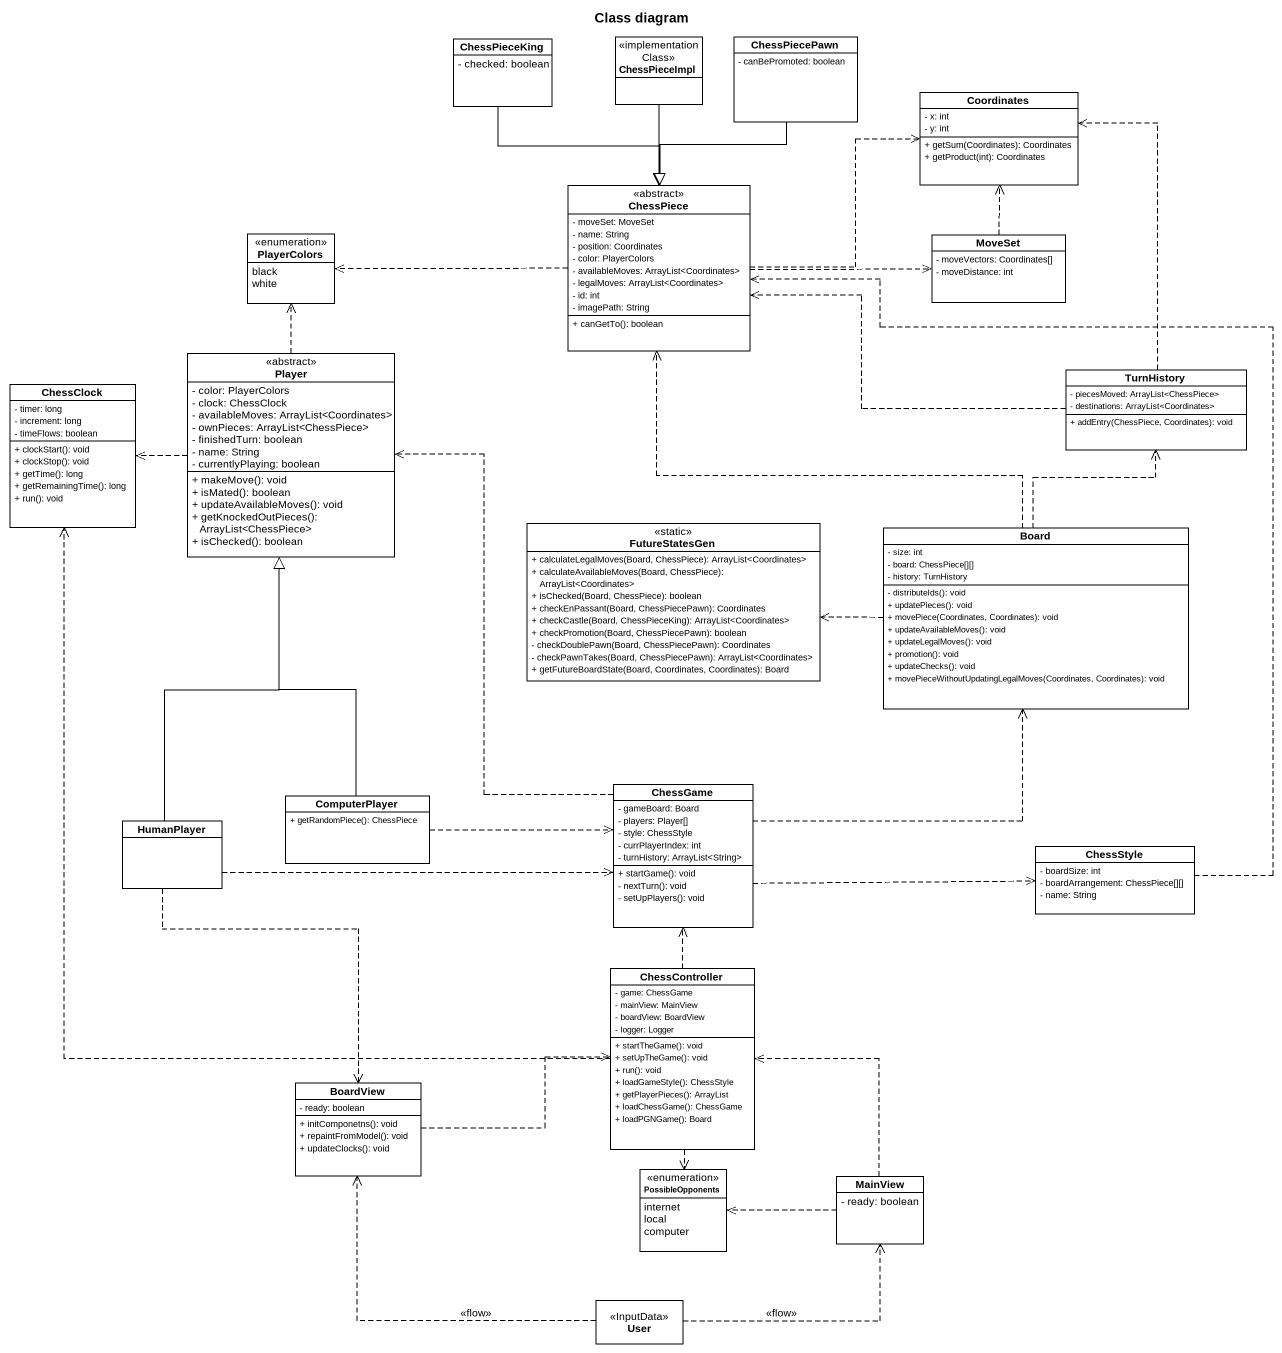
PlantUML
@startuml
title Class diagram
hide circle
hide empty members
skinparam classAttributeIconSize 0
class ChessPieceKing {
  - checked: boolean
}
class ChessPieceImpl <<implementationClass>>
class ChessPiecePawn {
  - canBePromoted: boolean
}
class Coordinates {
  - x: int
  - y: int
  + getSum(Coordinates): Coordinates
  + getProduct(int): Coordinates
}
class ChessPiece <<abstract>> {
  - moveSet: MoveSet
  - name: String
  - position: Coordinates
  - color: PlayerColors
  - availableMoves: ArrayList<Coordinates>
  - legalMoves: ArrayList<Coordinates>
  - id: int
  - imagePath: String
  + canGetTo(): boolean
}
enum PlayerColors {
  black
  white
}
class MoveSet {
  - moveVectors: Coordinates[]
  - moveDistance: int
}
class Player <<abstract>> {
  - color: PlayerColors
  - clock: ChessClock
  - availableMoves: ArrayList<Coordinates>
  - ownPieces: ArrayList<ChessPiece>
  - finishedTurn: boolean
  - name: String
  - currentlyPlaying: boolean
  + makeMove(): void
  + isMated(): boolean
  + updateAvailableMoves(): void
  + getKnockedOutPieces(): ArrayList<ChessPiece>
  + isChecked(): boolean
}
class TurnHistory {
  - piecesMoved: ArrayList<ChessPiece>
  - destinations: ArrayList<Coordinates>
  + addEntry(ChessPiece, Coordinates): void
}
class ChessClock {
  - timer: long
  - increment: long
  - timeFlows: boolean
  + clockStart(): void
  + clockStop(): void
  + getTime(): long
  + getRemainingTime(): long
  + run(): void
}
class FutureStatesGen <<static>> {
  + calculateLegalMoves(Board, ChessPiece): ArrayList<Coordinates>
  + calculateAvailableMoves(Board, ChessPiece): ArrayList<Coordinates>
  + isChecked(Board, ChessPiece): boolean
  + checkEnPassant(Board, ChessPiecePawn): Coordinates
  + checkCastle(Board, ChessPieceKing): ArrayList<Coordinates>
  + checkPromotion(Board, ChessPiecePawn): boolean
  - checkDoublePawn(Board, ChessPiecePawn): Coordinates
  - checkPawnTakes(Board, ChessPiecePawn): ArrayList<Coordinates>
  + getFutureBoardState(Board, Coordinates, Coordinates): Board
}
class Board {
  - size: int
  - board: ChessPiece[][]
  - history: TurnHistory
  - distributeIds(): void
  + updatePieces(): void
  + movePiece(Coordinates, Coordinates): void
  + updateAvailableMoves(): void
  + updateLegalMoves(): void
  + promotion(): void
  + updateChecks(): void
  + movePieceWithoutUpdatingLegalMoves(Coordinates, Coordinates): void
}
class ComputerPlayer {
  + getRandomPiece(): ChessPiece
}
class ChessGame {
  - gameBoard: Board
  - players: Player[]
  - style: ChessStyle
  - currPlayerIndex: int
  - turnHistory: ArrayList<String>
  + startGame(): void
  - nextTurn(): void
  - setUpPlayers(): void
}
class HumanPlayer
class ChessStyle {
  - boardSize: int
  - boardArrangement: ChessPiece[][]
  - name: String
}
class ChessController {
  - game: ChessGame
  - mainView: MainView
  - boardView: BoardView
  - logger: Logger
  + startTheGame(): void
  + setUpTheGame(): void
  + run(): void
  + loadGameStyle(): ChessStyle
  + getPlayerPieces(): ArrayList
  + loadChessGame(): ChessGame
  + loadPGNGame(): Board
}
class BoardView {
  - ready: boolean
  + initComponetns(): void
  + repaintFromModel(): void
  + updateClocks(): void
}
enum PossibleOpponents {
  internet
  local
  computer
}
class MainView {
  - ready: boolean
}
class User <<InputData>>
ChessPieceKing --|> ChessPiece
ChessPieceImpl --|> ChessPiece
ChessPiecePawn --|> ChessPiece
ChessPiece .right.> Coordinates
ChessPiece .left.> PlayerColors
ChessPiece .right.> MoveSet
MoveSet .up.> Coordinates
Player .up.> PlayerColors
Player .left.> ChessClock
TurnHistory .up.> Coordinates
TurnHistory .left.> ChessPiece
Board .up.> ChessPiece
Board .up.> TurnHistory
Board .left.> FutureStatesGen
ComputerPlayer -up-|> Player
ComputerPlayer .right.> ChessGame
ChessGame .up.> Player
ChessGame .up.> Board
ChessGame .right.> ChessStyle
HumanPlayer -up-|> Player
HumanPlayer .right.> ChessGame
HumanPlayer ..> BoardView
ChessStyle .up.> ChessPiece
ChessController .up.> ChessClock
ChessController .up.> ChessGame
ChessController ..> PossibleOpponents
BoardView .right.> ChessController
MainView .up.> ChessController
MainView .left.> PossibleOpponents
User .up.> BoardView : <<flow>>
User .right.> MainView : <<flow>>
@enduml
